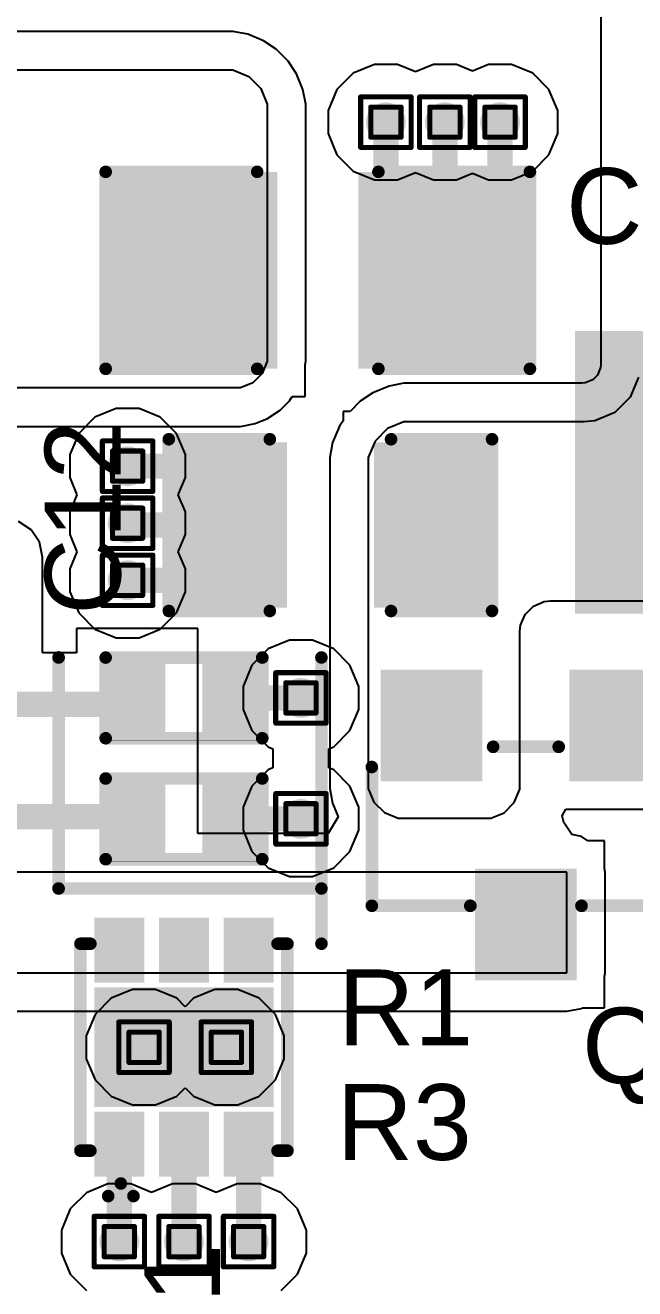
# Model space of a CAD drawing. Header units: inches. Extents: x -12 to 5357, y -8 to 5291.
# Drawn here: x 2.59 to 8.72, y 20.3 to 33.01 of the extents above; entities that cross this region are included whole.
import ezdxf

# ---------------------------------------------------------------- set-up
doc = ezdxf.new("R2010")
doc.units = ezdxf.units.IN
for name, color, linetype in [('Bottom Layer', 5, 'Continuous'), ('Drill Drawing', 1, 'Continuous'), ('Ground', 16, 'Continuous'), ('Power', 76, 'Continuous'), ('Top Layer', 1, 'Continuous'), ('Top Overlay', 2, 'Continuous'), ('Top Paste', 8, 'Continuous'), ('Top Solder', 216, 'Continuous'), ('Via Holes', 16, 'Continuous')]:
    doc.layers.add(name, color=color, linetype=linetype)
doc.styles.add('Arial', font='', dxfattribs={"height": 0.2})
doc.styles.get('Arial').set_extended_font_data('Arial')

# ---------------------------------------------------------------- blocks, each defined once
blk = doc.blocks.new('WSON_6_2_2__11')
at = {"layer": 'Top Layer'}
for points in [[(-1.2, 0.8), (-0.75, 0.8), (-0.75, 0.5), (-1.2, 0.5)], [(-0.5, 0.8), (0.5, 0.8), (0.5, -0.8), (-0.5, -0.8)], [(0.75, 0.8), (1.2, 0.8), (1.2, 0.5), (0.75, 0.5)], [(-1.2, 0.15), (-0.75, 0.15), (-0.75, -0.15), (-1.2, -0.15)], [(0.75, 0.15), (1.2, 0.15), (1.2, -0.15), (0.75, -0.15)], [(-1.2, -0.5), (-0.75, -0.5), (-0.75, -0.8), (-1.2, -0.8)], [(0.75, -0.5), (1.2, -0.5), (1.2, -0.8), (0.75, -0.8)]]:
    blk.add_hatch(color=1, dxfattribs=at).paths.add_polyline_path(points)
at = {"layer": 'Top Paste'}
for points in [[(-1.2, 0.8), (-0.75, 0.8), (-0.75, 0.5), (-1.2, 0.5)], [(-0.5, 0.8), (0.5, 0.8), (0.5, -0.8), (-0.5, -0.8)], [(0.75, 0.8), (1.2, 0.8), (1.2, 0.5), (0.75, 0.5)], [(-1.2, 0.15), (-0.75, 0.15), (-0.75, -0.15), (-1.2, -0.15)], [(0.75, 0.15), (1.2, 0.15), (1.2, -0.15), (0.75, -0.15)], [(-1.2, -0.5), (-0.75, -0.5), (-0.75, -0.8), (-1.2, -0.8)], [(0.75, -0.5), (1.2, -0.5), (1.2, -0.8), (0.75, -0.8)]]:
    blk.add_hatch(color=8, dxfattribs=at).paths.add_polyline_path(points)
at = {"layer": 'Top Solder'}
for points in [[(-1.302, 0.902), (-0.648, 0.902), (-0.648, 0.398), (-1.302, 0.398)], [(-0.602, 0.902), (0.602, 0.902), (0.602, -0.902), (-0.602, -0.902)], [(0.648, 0.902), (1.302, 0.902), (1.302, 0.398), (0.648, 0.398)], [(-1.302, 0.252), (-0.648, 0.252), (-0.648, -0.252), (-1.302, -0.252)], [(0.648, 0.252), (1.302, 0.252), (1.302, -0.252), (0.648, -0.252)], [(-1.302, -0.398), (-0.648, -0.398), (-0.648, -0.902), (-1.302, -0.902)], [(0.648, -0.398), (1.302, -0.398), (1.302, -0.902), (0.648, -0.902)]]:
    blk.add_hatch(color=216, dxfattribs=at).paths.add_polyline_path(points)
at = {"layer": 'Top Overlay', "const_width": 0.127}
for points in [[(-1.041, 1.041), (1.041, 1.041)], [(-1.041, 1.041), (-1.041, 0.941)], [(1.041, 1.041), (1.041, 0.941)], [(-1.499, 0.762), (-1.499, 0.508)], [(-1.499, 0.762), (-1.372, 0.635)], [(-1.372, 0.635), (-1.499, 0.508)], [(-1.041, -0.941), (-1.041, -1.041)], [(1.041, -0.941), (1.041, -1.041)], [(-1.041, -1.041), (1.041, -1.041)]]:
    blk.add_lwpolyline(points, dxfattribs=at)
at = {"layer": 'Top Overlay', "const_width": 0.0635}
for points in [[(-1.073, 1.041, 1), (-1.01, 1.041, 1)], [(-1.073, 1.041, 1), (-1.01, 1.041, 1)], [(1.01, 1.041, 1), (1.073, 1.041, 1)], [(1.01, 1.041, 1), (1.073, 1.041, 1)], [(-1.073, 0.941, 1), (-1.01, 0.941, 1)], [(1.01, 0.941, 1), (1.073, 0.941, 1)], [(-1.53, 0.762, 1), (-1.467, 0.762, 1)], [(-1.53, 0.762, 1), (-1.467, 0.762, 1)], [(-1.403, 0.635, 1), (-1.34, 0.635, 1)], [(-1.403, 0.635, 1), (-1.34, 0.635, 1)], [(-1.53, 0.508, 1), (-1.467, 0.508, 1)], [(-1.53, 0.508, 1), (-1.467, 0.508, 1)], [(-1.073, -0.941, 1), (-1.01, -0.941, 1)], [(1.01, -0.941, 1), (1.073, -0.941, 1)], [(-1.073, -1.041, 1), (-1.01, -1.041, 1)], [(-1.073, -1.041, 1), (-1.01, -1.041, 1)], [(1.01, -1.041, 1), (1.073, -1.041, 1)], [(1.01, -1.041, 1), (1.073, -1.041, 1)]]:
    blk.add_lwpolyline(points, format="xyb", close=True, dxfattribs=at)
blk = doc.blocks.new('R___0402_57')
at = {"layer": 'Top Layer'}
for points in [[(-0.699, -0.318), (-0.699, 0.318), (-0.241, 0.318), (-0.241, -0.318)], [(0.241, -0.318), (0.241, 0.318), (0.699, 0.318), (0.699, -0.318)]]:
    blk.add_hatch(color=1, dxfattribs=at).paths.add_polyline_path(points)
at = {"layer": 'Top Paste'}
for points in [[(-0.699, -0.318), (-0.699, 0.318), (-0.241, 0.318), (-0.241, -0.318)], [(0.241, -0.318), (0.241, 0.318), (0.699, 0.318), (0.699, -0.318)]]:
    blk.add_hatch(color=8, dxfattribs=at).paths.add_polyline_path(points)
at = {"layer": 'Top Solder'}
for points in [[(-0.754, -0.373), (-0.754, 0.373), (-0.186, 0.373), (-0.186, -0.373)], [(0.186, -0.373), (0.186, 0.373), (0.754, 0.373), (0.754, -0.373)]]:
    blk.add_hatch(color=216, dxfattribs=at).paths.add_polyline_path(points)
at = {"layer": 'Top Overlay'}
for points, const_width in [([(-0.787, 0.406), (0.787, 0.406)], 0.127), ([(-0.787, 0.406), (-0.787, -0.406)], 0.127), ([(0.787, -0.406), (0.787, 0.406)], 0.127), ([(-0.787, -0.406), (0.787, -0.406)], 0.127), ([(-0.813, -0.432), (0.813, -0.432)], 0.00323)]:
    blk.add_lwpolyline(points, dxfattribs=dict(at, const_width=const_width))
for points, const_width in [([(-0.819, 0.406, 1), (-0.756, 0.406, 1)], 0.0635), ([(-0.819, 0.406, 1), (-0.756, 0.406, 1)], 0.0635), ([(0.756, 0.406, 1), (0.819, 0.406, 1)], 0.0635), ([(0.756, 0.406, 1), (0.819, 0.406, 1)], 0.0635), ([(-0.819, -0.406, 1), (-0.756, -0.406, 1)], 0.0635), ([(-0.819, -0.406, 1), (-0.756, -0.406, 1)], 0.0635), ([(0.756, -0.406, 1), (0.819, -0.406, 1)], 0.0635), ([(0.756, -0.406, 1), (0.819, -0.406, 1)], 0.0635), ([(-0.814, -0.432, 1), (-0.812, -0.432, 1)], 0.00161), ([(0.812, -0.432, 1), (0.814, -0.432, 1)], 0.00161)]:
    blk.add_lwpolyline(points, format="xyb", close=True, dxfattribs=dict(at, const_width=const_width))
blk = doc.blocks.new('R___0402_58')
at = {"layer": 'Top Layer'}
for points in [[(-0.699, -0.318), (-0.699, 0.318), (-0.241, 0.318), (-0.241, -0.318)], [(0.241, -0.318), (0.241, 0.318), (0.699, 0.318), (0.699, -0.318)]]:
    blk.add_hatch(color=1, dxfattribs=at).paths.add_polyline_path(points)
at = {"layer": 'Top Paste'}
for points in [[(-0.699, -0.318), (-0.699, 0.318), (-0.241, 0.318), (-0.241, -0.318)], [(0.241, -0.318), (0.241, 0.318), (0.699, 0.318), (0.699, -0.318)]]:
    blk.add_hatch(color=8, dxfattribs=at).paths.add_polyline_path(points)
at = {"layer": 'Top Solder'}
for points in [[(-0.754, -0.373), (-0.754, 0.373), (-0.186, 0.373), (-0.186, -0.373)], [(0.186, -0.373), (0.186, 0.373), (0.754, 0.373), (0.754, -0.373)]]:
    blk.add_hatch(color=216, dxfattribs=at).paths.add_polyline_path(points)
at = {"layer": 'Top Overlay'}
for points, const_width in [([(-0.787, 0.406), (0.787, 0.406)], 0.127), ([(-0.787, -0.406), (-0.787, 0.406)], 0.127), ([(0.787, -0.406), (0.787, 0.406)], 0.127), ([(-0.787, -0.406), (0.787, -0.406)], 0.127), ([(-0.813, -0.432), (0.813, -0.432)], 0.00323)]:
    blk.add_lwpolyline(points, dxfattribs=dict(at, const_width=const_width))
for points, const_width in [([(-0.819, 0.406, 1), (-0.756, 0.406, 1)], 0.0635), ([(-0.819, 0.406, 1), (-0.756, 0.406, 1)], 0.0635), ([(0.756, 0.406, 1), (0.819, 0.406, 1)], 0.0635), ([(0.756, 0.406, 1), (0.819, 0.406, 1)], 0.0635), ([(-0.819, -0.406, 1), (-0.756, -0.406, 1)], 0.0635), ([(-0.819, -0.406, 1), (-0.756, -0.406, 1)], 0.0635), ([(0.756, -0.406, 1), (0.819, -0.406, 1)], 0.0635), ([(0.756, -0.406, 1), (0.819, -0.406, 1)], 0.0635), ([(-0.814, -0.432, 1), (-0.812, -0.432, 1)], 0.00161), ([(0.812, -0.432, 1), (0.814, -0.432, 1)], 0.00161)]:
    blk.add_lwpolyline(points, format="xyb", close=True, dxfattribs=dict(at, const_width=const_width))
blk = doc.blocks.new('SOT_23_60')
at = {"layer": 'Top Layer'}
for points in [[(-0.41, 1.46), (0.41, 1.46), (0.41, 0.54), (-0.41, 0.54)], [(-1.36, -0.54), (-0.54, -0.54), (-0.54, -1.46), (-1.36, -1.46)], [(0.54, -0.54), (1.36, -0.54), (1.36, -1.46), (0.54, -1.46)]]:
    blk.add_hatch(color=1, dxfattribs=at).paths.add_polyline_path(points)
at = {"layer": 'Top Paste'}
for points in [[(-0.41, 1.46), (0.41, 1.46), (0.41, 0.54), (-0.41, 0.54)], [(-1.36, -0.54), (-0.54, -0.54), (-0.54, -1.46), (-1.36, -1.46)], [(0.54, -0.54), (1.36, -0.54), (1.36, -1.46), (0.54, -1.46)]]:
    blk.add_hatch(color=8, dxfattribs=at).paths.add_polyline_path(points)
at = {"layer": 'Top Solder'}
for points in [[(-0.512, 1.562), (0.512, 1.562), (0.512, 0.438), (-0.512, 0.438)], [(-1.462, -0.438), (-0.438, -0.438), (-0.438, -1.562), (-1.462, -1.562)], [(0.438, -0.438), (1.462, -0.438), (1.462, -1.562), (0.438, -1.562)]]:
    blk.add_hatch(color=216, dxfattribs=at).paths.add_polyline_path(points)
at = {"layer": 'Top Overlay', "const_width": 0.127}
for points in [[(-1.549, -0.584), (-1.549, 0.813)], [(-0.559, 0.813), (-1.549, 0.813)], [(1.549, 0.813), (0.559, 0.813)], [(1.549, 0.813), (1.549, -0.584)], [(0.33, -0.787), (-0.33, -0.787)], [(-1.549, -1.168), (-1.676, -1.041)], [(-1.676, -1.041), (-1.676, -1.295)], [(-1.549, -1.168), (-1.676, -1.295)]]:
    blk.add_lwpolyline(points, dxfattribs=at)
at = {"layer": 'Top Overlay', "const_width": 0.0635}
for points in [[(-1.581, 0.813, 1), (-1.518, 0.813, 1)], [(-1.581, 0.813, 1), (-1.518, 0.813, 1)], [(-0.591, 0.813, 1), (-0.527, 0.813, 1)], [(0.527, 0.813, 1), (0.591, 0.813, 1)], [(1.518, 0.813, 1), (1.581, 0.813, 1)], [(1.518, 0.813, 1), (1.581, 0.813, 1)], [(-1.581, -0.584, 1), (-1.518, -0.584, 1)], [(1.518, -0.584, 1), (1.581, -0.584, 1)], [(-0.362, -0.787, 1), (-0.298, -0.787, 1)], [(0.298, -0.787, 1), (0.362, -0.787, 1)], [(-1.708, -1.041, 1), (-1.645, -1.041, 1)], [(-1.708, -1.041, 1), (-1.645, -1.041, 1)], [(-1.581, -1.168, 1), (-1.518, -1.168, 1)], [(-1.581, -1.168, 1), (-1.518, -1.168, 1)], [(-1.708, -1.295, 1), (-1.645, -1.295, 1)], [(-1.708, -1.295, 1), (-1.645, -1.295, 1)]]:
    blk.add_lwpolyline(points, format="xyb", close=True, dxfattribs=at)
blk = doc.blocks.new('SMA_78')
at = {"layer": 'Top Overlay'}
blk.add_hatch(color=2, dxfattribs=at).paths.add_polyline_path([(-4.445, -1.422), (-3.278, -1.422), (-3.278, 1.422), (-4.445, 1.422)])
blk = doc.blocks.new('C___0805_113')
at = {"layer": 'Top Layer'}
for points in [[(-1.524, 0.762), (-0.508, 0.762), (-0.508, -0.762), (-1.524, -0.762)], [(0.508, 0.762), (1.524, 0.762), (1.524, -0.762), (0.508, -0.762)]]:
    blk.add_hatch(color=1, dxfattribs=at).paths.add_polyline_path(points)
at = {"layer": 'Top Paste'}
for points in [[(-1.524, 0.762), (-0.508, 0.762), (-0.508, -0.762), (-1.524, -0.762)], [(0.508, 0.762), (1.524, 0.762), (1.524, -0.762), (0.508, -0.762)]]:
    blk.add_hatch(color=8, dxfattribs=at).paths.add_polyline_path(points)
at = {"layer": 'Top Solder'}
for points in [[(-1.594, 0.832), (-0.438, 0.832), (-0.438, -0.832), (-1.594, -0.832)], [(0.438, 0.832), (1.594, 0.832), (1.594, -0.832), (0.438, -0.832)]]:
    blk.add_hatch(color=216, dxfattribs=at).paths.add_polyline_path(points)
at = {"layer": 'Top Overlay', "const_width": 0.127}
for points in [[(-1.626, -0.864), (-1.626, 0.864)], [(-1.626, 0.864), (-0.61, 0.864)], [(0.61, 0.864), (1.626, 0.864)], [(1.626, -0.864), (1.626, 0.864)], [(-1.626, -0.864), (-0.61, -0.864)], [(0.61, -0.864), (1.626, -0.864)]]:
    blk.add_lwpolyline(points, dxfattribs=at)
at = {"layer": 'Top Overlay', "const_width": 0.0635}
for points in [[(-1.657, 0.864, 1), (-1.594, 0.864, 1)], [(-1.657, 0.864, 1), (-1.594, 0.864, 1)], [(-0.641, 0.864, 1), (-0.578, 0.864, 1)], [(0.578, 0.864, 1), (0.641, 0.864, 1)], [(1.594, 0.864, 1), (1.657, 0.864, 1)], [(1.594, 0.864, 1), (1.657, 0.864, 1)], [(-1.657, -0.864, 1), (-1.594, -0.864, 1)], [(-1.657, -0.864, 1), (-1.594, -0.864, 1)], [(-0.641, -0.864, 1), (-0.578, -0.864, 1)], [(0.578, -0.864, 1), (0.641, -0.864, 1)], [(1.594, -0.864, 1), (1.657, -0.864, 1)], [(1.594, -0.864, 1), (1.657, -0.864, 1)]]:
    blk.add_lwpolyline(points, format="xyb", close=True, dxfattribs=at)
blk = doc.blocks.new('C___1206_120')
at = {"layer": 'Top Layer'}
for points in [[(-2.032, 0.889), (-0.508, 0.889), (-0.508, -0.889), (-2.032, -0.889)], [(0.508, 0.889), (2.032, 0.889), (2.032, -0.889), (0.508, -0.889)]]:
    blk.add_hatch(color=1, dxfattribs=at).paths.add_polyline_path(points)
at = {"layer": 'Top Paste'}
for points in [[(-2.032, 0.889), (-0.508, 0.889), (-0.508, -0.889), (-2.032, -0.889)], [(0.508, 0.889), (2.032, 0.889), (2.032, -0.889), (0.508, -0.889)]]:
    blk.add_hatch(color=8, dxfattribs=at).paths.add_polyline_path(points)
at = {"layer": 'Top Solder'}
for points in [[(-2.134, 0.991), (-0.406, 0.991), (-0.406, -0.991), (-2.134, -0.991)], [(0.406, 0.991), (2.134, 0.991), (2.134, -0.991), (0.406, -0.991)]]:
    blk.add_hatch(color=216, dxfattribs=at).paths.add_polyline_path(points)
at = {"layer": 'Top Overlay', "const_width": 0.127}
for points in [[(-0.61, 0.991), (-2.134, 0.991)], [(-2.134, 0.991), (-2.134, -0.991)], [(2.134, 0.991), (0.61, 0.991)], [(2.134, 0.991), (2.134, -0.991)], [(-0.61, -0.991), (-2.134, -0.991)], [(2.134, -0.991), (0.61, -0.991)]]:
    blk.add_lwpolyline(points, dxfattribs=at)
at = {"layer": 'Top Overlay', "const_width": 0.0635}
for points in [[(-2.165, 0.991, 1), (-2.102, 0.991, 1)], [(-2.165, 0.991, 1), (-2.102, 0.991, 1)], [(-0.641, 0.991, 1), (-0.578, 0.991, 1)], [(0.578, 0.991, 1), (0.641, 0.991, 1)], [(2.102, 0.991, 1), (2.165, 0.991, 1)], [(2.102, 0.991, 1), (2.165, 0.991, 1)], [(-2.165, -0.991, 1), (-2.102, -0.991, 1)], [(-2.165, -0.991, 1), (-2.102, -0.991, 1)], [(-0.641, -0.991, 1), (-0.578, -0.991, 1)], [(0.578, -0.991, 1), (0.641, -0.991, 1)], [(2.102, -0.991, 1), (2.165, -0.991, 1)], [(2.102, -0.991, 1), (2.165, -0.991, 1)]]:
    blk.add_lwpolyline(points, format="xyb", close=True, dxfattribs=at)

msp = doc.modelspace()

# ---------------------------------------------------------------- hatches: boundary and pattern name
at = {"layer": 'Bottom Layer'}
h = msp.add_hatch(color=5, dxfattribs=at)
edge = h.paths.add_edge_path()
edge.add_arc((6.214, 32.037), 0.2, 0, 360)
h = msp.add_hatch(color=5, dxfattribs=at)
edge = h.paths.add_edge_path()
edge.add_arc((6.807, 32.037), 0.2, 0, 360)
h = msp.add_hatch(color=5, dxfattribs=at)
edge = h.paths.add_edge_path()
edge.add_arc((7.362, 32.037), 0.2, 0, 360)
h = msp.add_hatch(color=5, dxfattribs=at)
edge = h.paths.add_edge_path()
edge.add_arc((3.616, 28.575), 0.2, 0, 360)
h = msp.add_hatch(color=5, dxfattribs=at)
edge = h.paths.add_edge_path()
edge.add_arc((3.616, 28.001), 0.2, 0, 360)
h = msp.add_hatch(color=5, dxfattribs=at)
edge = h.paths.add_edge_path()
edge.add_arc((3.616, 27.427), 0.2, 0, 360)
h = msp.add_hatch(color=5, dxfattribs=at)
edge = h.paths.add_edge_path()
edge.add_arc((5.359, 26.243), 0.2, 0, 360)
h = msp.add_hatch(color=5, dxfattribs=at)
edge = h.paths.add_edge_path()
edge.add_arc((5.359, 25.026), 0.2, 0, 360)
h = msp.add_hatch(color=5, dxfattribs=at)
edge = h.paths.add_edge_path()
edge.add_arc((3.782, 22.728), 0.2, 0, 360)
h = msp.add_hatch(color=5, dxfattribs=at)
edge = h.paths.add_edge_path()
edge.add_arc((4.609, 22.728), 0.2, 0, 360)
h = msp.add_hatch(color=5, dxfattribs=at)
edge = h.paths.add_edge_path()
edge.add_arc((3.533, 20.772), 0.2, 0, 360)
h = msp.add_hatch(color=5, dxfattribs=at)
edge = h.paths.add_edge_path()
edge.add_arc((4.183, 20.772), 0.2, 0, 360)
h = msp.add_hatch(color=5, dxfattribs=at)
edge = h.paths.add_edge_path()
edge.add_arc((4.833, 20.772), 0.2, 0, 360)
at = {"layer": 'Ground'}
h = msp.add_hatch(color=16, dxfattribs=at)
edge = h.paths.add_edge_path()
edge.add_arc((6.214, 32.037), 0.2, 0, 360)
h = msp.add_hatch(color=16, dxfattribs=at)
edge = h.paths.add_edge_path()
edge.add_arc((6.807, 32.037), 0.2, 0, 360)
h = msp.add_hatch(color=16, dxfattribs=at)
edge = h.paths.add_edge_path()
edge.add_arc((7.362, 32.037), 0.2, 0, 360)
h = msp.add_hatch(color=16, dxfattribs=at)
edge = h.paths.add_edge_path()
edge.add_arc((3.616, 28.575), 0.2, 0, 360)
h = msp.add_hatch(color=16, dxfattribs=at)
edge = h.paths.add_edge_path()
edge.add_arc((3.616, 28.001), 0.2, 0, 360)
h = msp.add_hatch(color=16, dxfattribs=at)
edge = h.paths.add_edge_path()
edge.add_arc((3.616, 27.427), 0.2, 0, 360)
h = msp.add_hatch(color=16, dxfattribs=at)
edge = h.paths.add_edge_path()
edge.add_arc((5.359, 26.243), 0.2, 0, 360)
h = msp.add_hatch(color=16, dxfattribs=at)
edge = h.paths.add_edge_path()
edge.add_arc((5.359, 25.026), 0.2, 0, 360)
h = msp.add_hatch(color=16, dxfattribs=at)
edge = h.paths.add_edge_path()
edge.add_arc((3.782, 22.728), 0.2, 0, 360)
h = msp.add_hatch(color=16, dxfattribs=at)
edge = h.paths.add_edge_path()
edge.add_arc((4.609, 22.728), 0.2, 0, 360)
h = msp.add_hatch(color=16, dxfattribs=at)
edge = h.paths.add_edge_path()
edge.add_arc((3.533, 20.772), 0.2, 0, 360)
h = msp.add_hatch(color=16, dxfattribs=at)
edge = h.paths.add_edge_path()
edge.add_arc((4.183, 20.772), 0.2, 0, 360)
h = msp.add_hatch(color=16, dxfattribs=at)
edge = h.paths.add_edge_path()
edge.add_arc((4.833, 20.772), 0.2, 0, 360)
at = {"layer": 'Power'}
h = msp.add_hatch(color=76, dxfattribs=at)
edge = h.paths.add_edge_path()
edge.add_arc((6.214, 32.037), 0.2, 0, 360)
h = msp.add_hatch(color=76, dxfattribs=at)
edge = h.paths.add_edge_path()
edge.add_arc((6.807, 32.037), 0.2, 0, 360)
h = msp.add_hatch(color=76, dxfattribs=at)
edge = h.paths.add_edge_path()
edge.add_arc((7.362, 32.037), 0.2, 0, 360)
h = msp.add_hatch(color=76, dxfattribs=at)
edge = h.paths.add_edge_path()
edge.add_arc((3.616, 28.575), 0.2, 0, 360)
h = msp.add_hatch(color=76, dxfattribs=at)
edge = h.paths.add_edge_path()
edge.add_arc((3.616, 28.001), 0.2, 0, 360)
h = msp.add_hatch(color=76, dxfattribs=at)
edge = h.paths.add_edge_path()
edge.add_arc((3.616, 27.427), 0.2, 0, 360)
h = msp.add_hatch(color=76, dxfattribs=at)
edge = h.paths.add_edge_path()
edge.add_arc((5.359, 26.243), 0.2, 0, 360)
h = msp.add_hatch(color=76, dxfattribs=at)
edge = h.paths.add_edge_path()
edge.add_arc((5.359, 25.026), 0.2, 0, 360)
h = msp.add_hatch(color=76, dxfattribs=at)
edge = h.paths.add_edge_path()
edge.add_arc((3.782, 22.728), 0.2, 0, 360)
h = msp.add_hatch(color=76, dxfattribs=at)
edge = h.paths.add_edge_path()
edge.add_arc((4.609, 22.728), 0.2, 0, 360)
h = msp.add_hatch(color=76, dxfattribs=at)
edge = h.paths.add_edge_path()
edge.add_arc((3.533, 20.772), 0.2, 0, 360)
h = msp.add_hatch(color=76, dxfattribs=at)
edge = h.paths.add_edge_path()
edge.add_arc((4.183, 20.772), 0.2, 0, 360)
h = msp.add_hatch(color=76, dxfattribs=at)
edge = h.paths.add_edge_path()
edge.add_arc((4.833, 20.772), 0.2, 0, 360)
at = {"layer": 'Top Layer'}
h = msp.add_hatch(color=1, dxfattribs=at)
edge = h.paths.add_edge_path()
edge.add_arc((6.214, 32.037), 0.2, 0, 360)
h = msp.add_hatch(color=1, dxfattribs=at)
edge = h.paths.add_edge_path()
edge.add_arc((6.807, 32.037), 0.2, 0, 360)
h = msp.add_hatch(color=1, dxfattribs=at)
edge = h.paths.add_edge_path()
edge.add_arc((7.362, 32.037), 0.2, 0, 360)
h = msp.add_hatch(color=1, dxfattribs=at)
edge = h.paths.add_edge_path()
edge.add_arc((3.616, 28.575), 0.2, 0, 360)
h = msp.add_hatch(color=1, dxfattribs=at)
edge = h.paths.add_edge_path()
edge.add_arc((3.616, 28.001), 0.2, 0, 360)
h = msp.add_hatch(color=1, dxfattribs=at)
edge = h.paths.add_edge_path()
edge.add_arc((3.616, 27.427), 0.2, 0, 360)
h = msp.add_hatch(color=1, dxfattribs=at)
edge = h.paths.add_edge_path()
edge.add_arc((5.359, 26.243), 0.2, 0, 360)
h = msp.add_hatch(color=1, dxfattribs=at)
edge = h.paths.add_edge_path()
edge.add_arc((5.359, 25.026), 0.2, 0, 360)
h = msp.add_hatch(color=1, dxfattribs=at)
edge = h.paths.add_edge_path()
edge.add_arc((3.782, 22.728), 0.2, 0, 360)
h = msp.add_hatch(color=1, dxfattribs=at)
edge = h.paths.add_edge_path()
edge.add_arc((4.609, 22.728), 0.2, 0, 360)
h = msp.add_hatch(color=1, dxfattribs=at)
edge = h.paths.add_edge_path()
edge.add_arc((3.533, 20.772), 0.2, 0, 360)
h = msp.add_hatch(color=1, dxfattribs=at)
edge = h.paths.add_edge_path()
edge.add_arc((4.183, 20.772), 0.2, 0, 360)
h = msp.add_hatch(color=1, dxfattribs=at)
edge = h.paths.add_edge_path()
edge.add_arc((4.833, 20.772), 0.2, 0, 360)
at = {"layer": 'Via Holes'}
h = msp.add_hatch(color=7, dxfattribs=at)
edge = h.paths.add_edge_path()
edge.add_arc((6.214, 32.037), 0.1, 0, 360)
h = msp.add_hatch(color=7, dxfattribs=at)
edge = h.paths.add_edge_path()
edge.add_arc((6.807, 32.037), 0.1, 0, 360)
h = msp.add_hatch(color=7, dxfattribs=at)
edge = h.paths.add_edge_path()
edge.add_arc((7.362, 32.037), 0.1, 0, 360)
h = msp.add_hatch(color=7, dxfattribs=at)
edge = h.paths.add_edge_path()
edge.add_arc((3.616, 28.575), 0.1, 0, 360)
h = msp.add_hatch(color=7, dxfattribs=at)
edge = h.paths.add_edge_path()
edge.add_arc((3.616, 28.001), 0.1, 0, 360)
h = msp.add_hatch(color=7, dxfattribs=at)
edge = h.paths.add_edge_path()
edge.add_arc((3.616, 27.427), 0.1, 0, 360)
h = msp.add_hatch(color=7, dxfattribs=at)
edge = h.paths.add_edge_path()
edge.add_arc((5.359, 26.243), 0.1, 0, 360)
h = msp.add_hatch(color=7, dxfattribs=at)
edge = h.paths.add_edge_path()
edge.add_arc((5.359, 25.026), 0.1, 0, 360)
h = msp.add_hatch(color=7, dxfattribs=at)
edge = h.paths.add_edge_path()
edge.add_arc((3.782, 22.728), 0.1, 0, 360)
h = msp.add_hatch(color=7, dxfattribs=at)
edge = h.paths.add_edge_path()
edge.add_arc((4.609, 22.728), 0.1, 0, 360)
h = msp.add_hatch(color=7, dxfattribs=at)
edge = h.paths.add_edge_path()
edge.add_arc((3.533, 20.772), 0.1, 0, 360)
h = msp.add_hatch(color=7, dxfattribs=at)
edge = h.paths.add_edge_path()
edge.add_arc((4.183, 20.772), 0.1, 0, 360)
h = msp.add_hatch(color=7, dxfattribs=at)
edge = h.paths.add_edge_path()
edge.add_arc((4.833, 20.772), 0.1, 0, 360)

# ---------------------------------------------------------------- linework, layer by layer
at = {"layer": 'Drill Drawing', "const_width": 0.0508}
for points in [[(5.96, 32.291), (6.468, 32.291)], [(5.96, 31.783), (5.96, 32.291)], [(6.468, 31.783), (6.468, 32.291)], [(6.553, 32.291), (7.061, 32.291)], [(6.553, 31.783), (6.553, 32.291)], [(7.061, 31.783), (7.061, 32.291)], [(7.108, 32.291), (7.616, 32.291)], [(7.108, 31.783), (7.108, 32.291)], [(7.616, 31.783), (7.616, 32.291)], [(6.062, 32.189), (6.366, 32.189)], [(6.062, 31.885), (6.062, 32.189)], [(6.366, 31.885), (6.366, 32.189)], [(6.655, 32.189), (6.96, 32.189)], [(6.655, 31.885), (6.655, 32.189)], [(6.96, 31.885), (6.96, 32.189)], [(7.209, 32.189), (7.514, 32.189)], [(7.209, 31.885), (7.209, 32.189)], [(7.514, 31.885), (7.514, 32.189)], [(5.96, 31.783), (6.468, 31.783)], [(6.062, 31.885), (6.366, 31.885)], [(6.553, 31.783), (7.061, 31.783)], [(6.655, 31.885), (6.96, 31.885)], [(7.108, 31.783), (7.616, 31.783)], [(7.209, 31.885), (7.514, 31.885)], [(3.362, 28.829), (3.87, 28.829)], [(3.362, 28.321), (3.362, 28.829)], [(3.464, 28.728), (3.769, 28.728)], [(3.464, 28.423), (3.464, 28.728)], [(3.769, 28.423), (3.769, 28.728)], [(3.87, 28.321), (3.87, 28.829)], [(3.464, 28.423), (3.769, 28.423)], [(3.362, 28.321), (3.87, 28.321)], [(3.362, 28.255), (3.87, 28.255)], [(3.362, 27.747), (3.362, 28.255)], [(3.87, 27.747), (3.87, 28.255)], [(3.464, 28.154), (3.769, 28.154)], [(3.464, 27.849), (3.464, 28.154)], [(3.769, 27.849), (3.769, 28.154)], [(3.464, 27.849), (3.769, 27.849)], [(3.362, 27.747), (3.87, 27.747)], [(3.362, 27.681), (3.87, 27.681)], [(3.362, 27.173), (3.362, 27.681)], [(3.464, 27.58), (3.769, 27.58)], [(3.464, 27.275), (3.464, 27.58)], [(3.769, 27.275), (3.769, 27.58)], [(3.87, 27.173), (3.87, 27.681)], [(3.464, 27.275), (3.769, 27.275)], [(3.362, 27.173), (3.87, 27.173)], [(5.105, 26.497), (5.613, 26.497)], [(5.105, 25.989), (5.105, 26.497)], [(5.613, 25.989), (5.613, 26.497)], [(5.207, 26.396), (5.512, 26.396)], [(5.207, 26.091), (5.207, 26.396)], [(5.512, 26.091), (5.512, 26.396)], [(5.207, 26.091), (5.512, 26.091)], [(5.105, 25.989), (5.613, 25.989)], [(5.105, 25.28), (5.613, 25.28)], [(5.105, 24.772), (5.105, 25.28)], [(5.613, 24.772), (5.613, 25.28)], [(5.207, 25.179), (5.512, 25.179)], [(5.207, 24.874), (5.207, 25.179)], [(5.512, 24.874), (5.512, 25.179)], [(5.105, 24.772), (5.613, 24.772)], [(5.207, 24.874), (5.512, 24.874)], [(3.528, 22.982), (4.036, 22.982)], [(3.528, 22.474), (3.528, 22.982)], [(3.629, 22.88), (3.934, 22.88)], [(3.629, 22.575), (3.629, 22.88)], [(3.934, 22.575), (3.934, 22.88)], [(4.036, 22.474), (4.036, 22.982)], [(4.355, 22.982), (4.863, 22.982)], [(4.355, 22.474), (4.355, 22.982)], [(4.457, 22.88), (4.762, 22.88)], [(4.457, 22.575), (4.457, 22.88)], [(4.762, 22.575), (4.762, 22.88)], [(4.863, 22.474), (4.863, 22.982)], [(3.629, 22.575), (3.934, 22.575)], [(4.457, 22.575), (4.762, 22.575)], [(3.528, 22.474), (4.036, 22.474)], [(4.355, 22.474), (4.863, 22.474)], [(3.279, 21.026), (3.787, 21.026)], [(3.279, 20.518), (3.279, 21.026)], [(3.787, 20.518), (3.787, 21.026)], [(3.929, 21.026), (4.437, 21.026)], [(3.929, 20.518), (3.929, 21.026)], [(4.437, 20.518), (4.437, 21.026)], [(4.579, 21.026), (5.087, 21.026)], [(4.579, 20.518), (4.579, 21.026)], [(5.087, 20.518), (5.087, 21.026)], [(3.38, 20.924), (3.685, 20.924)], [(3.38, 20.619), (3.38, 20.924)], [(3.685, 20.619), (3.685, 20.924)], [(4.03, 20.924), (4.335, 20.924)], [(4.03, 20.619), (4.03, 20.924)], [(4.335, 20.619), (4.335, 20.924)], [(4.68, 20.924), (4.985, 20.924)], [(4.68, 20.619), (4.68, 20.924)], [(4.985, 20.619), (4.985, 20.924)], [(3.38, 20.619), (3.685, 20.619)], [(4.03, 20.619), (4.335, 20.619)], [(4.68, 20.619), (4.985, 20.619)], [(3.279, 20.518), (3.787, 20.518)], [(3.929, 20.518), (4.437, 20.518)], [(4.579, 20.518), (5.087, 20.518)]]:
    msp.add_lwpolyline(points, dxfattribs=at)
at = {"layer": 'Drill Drawing', "const_width": 0.0254}
for points in [[(5.947, 32.291, 1), (5.973, 32.291, 1)], [(5.947, 32.291, 1), (5.973, 32.291, 1)], [(6.455, 32.291, 1), (6.481, 32.291, 1)], [(6.455, 32.291, 1), (6.481, 32.291, 1)], [(6.54, 32.291, 1), (6.566, 32.291, 1)], [(6.54, 32.291, 1), (6.566, 32.291, 1)], [(7.049, 32.291, 1), (7.074, 32.291, 1)], [(7.049, 32.291, 1), (7.074, 32.291, 1)], [(7.095, 32.291, 1), (7.121, 32.291, 1)], [(7.095, 32.291, 1), (7.121, 32.291, 1)], [(7.603, 32.291, 1), (7.629, 32.291, 1)], [(7.603, 32.291, 1), (7.629, 32.291, 1)], [(6.049, 32.189, 1), (6.074, 32.189, 1)], [(6.049, 32.189, 1), (6.074, 32.189, 1)], [(6.354, 32.189, 1), (6.379, 32.189, 1)], [(6.354, 32.189, 1), (6.379, 32.189, 1)], [(6.642, 32.189, 1), (6.668, 32.189, 1)], [(6.642, 32.189, 1), (6.668, 32.189, 1)], [(6.947, 32.189, 1), (6.972, 32.189, 1)], [(6.947, 32.189, 1), (6.972, 32.189, 1)], [(7.197, 32.189, 1), (7.222, 32.189, 1)], [(7.197, 32.189, 1), (7.222, 32.189, 1)], [(7.502, 32.189, 1), (7.527, 32.189, 1)], [(7.502, 32.189, 1), (7.527, 32.189, 1)], [(5.947, 31.783, 1), (5.973, 31.783, 1)], [(5.947, 31.783, 1), (5.973, 31.783, 1)], [(6.049, 31.885, 1), (6.074, 31.885, 1)], [(6.049, 31.885, 1), (6.074, 31.885, 1)], [(6.354, 31.885, 1), (6.379, 31.885, 1)], [(6.354, 31.885, 1), (6.379, 31.885, 1)], [(6.455, 31.783, 1), (6.481, 31.783, 1)], [(6.455, 31.783, 1), (6.481, 31.783, 1)], [(6.54, 31.783, 1), (6.566, 31.783, 1)], [(6.54, 31.783, 1), (6.566, 31.783, 1)], [(6.642, 31.885, 1), (6.668, 31.885, 1)], [(6.642, 31.885, 1), (6.668, 31.885, 1)], [(6.947, 31.885, 1), (6.972, 31.885, 1)], [(6.947, 31.885, 1), (6.972, 31.885, 1)], [(7.049, 31.783, 1), (7.074, 31.783, 1)], [(7.049, 31.783, 1), (7.074, 31.783, 1)], [(7.095, 31.783, 1), (7.121, 31.783, 1)], [(7.095, 31.783, 1), (7.121, 31.783, 1)], [(7.197, 31.885, 1), (7.222, 31.885, 1)], [(7.197, 31.885, 1), (7.222, 31.885, 1)], [(7.502, 31.885, 1), (7.527, 31.885, 1)], [(7.502, 31.885, 1), (7.527, 31.885, 1)], [(7.603, 31.783, 1), (7.629, 31.783, 1)], [(7.603, 31.783, 1), (7.629, 31.783, 1)], [(3.35, 28.829, 1), (3.375, 28.829, 1)], [(3.35, 28.829, 1), (3.375, 28.829, 1)], [(3.451, 28.728, 1), (3.477, 28.728, 1)], [(3.451, 28.728, 1), (3.477, 28.728, 1)], [(3.756, 28.728, 1), (3.781, 28.728, 1)], [(3.756, 28.728, 1), (3.781, 28.728, 1)], [(3.858, 28.829, 1), (3.883, 28.829, 1)], [(3.858, 28.829, 1), (3.883, 28.829, 1)], [(3.451, 28.423, 1), (3.477, 28.423, 1)], [(3.451, 28.423, 1), (3.477, 28.423, 1)], [(3.756, 28.423, 1), (3.781, 28.423, 1)], [(3.756, 28.423, 1), (3.781, 28.423, 1)], [(3.35, 28.321, 1), (3.375, 28.321, 1)], [(3.35, 28.321, 1), (3.375, 28.321, 1)], [(3.35, 28.255, 1), (3.375, 28.255, 1)], [(3.35, 28.255, 1), (3.375, 28.255, 1)], [(3.858, 28.321, 1), (3.883, 28.321, 1)], [(3.858, 28.321, 1), (3.883, 28.321, 1)], [(3.858, 28.255, 1), (3.883, 28.255, 1)], [(3.858, 28.255, 1), (3.883, 28.255, 1)], [(3.451, 28.154, 1), (3.477, 28.154, 1)], [(3.451, 28.154, 1), (3.477, 28.154, 1)], [(3.756, 28.154, 1), (3.781, 28.154, 1)], [(3.756, 28.154, 1), (3.781, 28.154, 1)], [(3.451, 27.849, 1), (3.477, 27.849, 1)], [(3.451, 27.849, 1), (3.477, 27.849, 1)], [(3.756, 27.849, 1), (3.781, 27.849, 1)], [(3.756, 27.849, 1), (3.781, 27.849, 1)], [(3.35, 27.747, 1), (3.375, 27.747, 1)], [(3.35, 27.747, 1), (3.375, 27.747, 1)], [(3.858, 27.747, 1), (3.883, 27.747, 1)], [(3.858, 27.747, 1), (3.883, 27.747, 1)], [(3.35, 27.681, 1), (3.375, 27.681, 1)], [(3.35, 27.681, 1), (3.375, 27.681, 1)], [(3.451, 27.58, 1), (3.477, 27.58, 1)], [(3.451, 27.58, 1), (3.477, 27.58, 1)], [(3.756, 27.58, 1), (3.781, 27.58, 1)], [(3.756, 27.58, 1), (3.781, 27.58, 1)], [(3.858, 27.681, 1), (3.883, 27.681, 1)], [(3.858, 27.681, 1), (3.883, 27.681, 1)], [(3.451, 27.275, 1), (3.477, 27.275, 1)], [(3.451, 27.275, 1), (3.477, 27.275, 1)], [(3.756, 27.275, 1), (3.781, 27.275, 1)], [(3.756, 27.275, 1), (3.781, 27.275, 1)], [(3.35, 27.173, 1), (3.375, 27.173, 1)], [(3.35, 27.173, 1), (3.375, 27.173, 1)], [(3.858, 27.173, 1), (3.883, 27.173, 1)], [(3.858, 27.173, 1), (3.883, 27.173, 1)], [(5.093, 26.497, 1), (5.118, 26.497, 1)], [(5.093, 26.497, 1), (5.118, 26.497, 1)], [(5.601, 26.497, 1), (5.626, 26.497, 1)], [(5.601, 26.497, 1), (5.626, 26.497, 1)], [(5.194, 26.396, 1), (5.22, 26.396, 1)], [(5.194, 26.396, 1), (5.22, 26.396, 1)], [(5.499, 26.396, 1), (5.524, 26.396, 1)], [(5.499, 26.396, 1), (5.524, 26.396, 1)], [(5.194, 26.091, 1), (5.22, 26.091, 1)], [(5.194, 26.091, 1), (5.22, 26.091, 1)], [(5.499, 26.091, 1), (5.524, 26.091, 1)], [(5.499, 26.091, 1), (5.524, 26.091, 1)], [(5.093, 25.989, 1), (5.118, 25.989, 1)], [(5.093, 25.989, 1), (5.118, 25.989, 1)], [(5.601, 25.989, 1), (5.626, 25.989, 1)], [(5.601, 25.989, 1), (5.626, 25.989, 1)], [(5.093, 25.28, 1), (5.118, 25.28, 1)], [(5.093, 25.28, 1), (5.118, 25.28, 1)], [(5.601, 25.28, 1), (5.626, 25.28, 1)], [(5.601, 25.28, 1), (5.626, 25.28, 1)], [(5.194, 25.179, 1), (5.22, 25.179, 1)], [(5.194, 25.179, 1), (5.22, 25.179, 1)], [(5.499, 25.179, 1), (5.524, 25.179, 1)], [(5.499, 25.179, 1), (5.524, 25.179, 1)], [(5.093, 24.772, 1), (5.118, 24.772, 1)], [(5.093, 24.772, 1), (5.118, 24.772, 1)], [(5.194, 24.874, 1), (5.22, 24.874, 1)], [(5.194, 24.874, 1), (5.22, 24.874, 1)], [(5.499, 24.874, 1), (5.524, 24.874, 1)], [(5.499, 24.874, 1), (5.524, 24.874, 1)], [(5.601, 24.772, 1), (5.626, 24.772, 1)], [(5.601, 24.772, 1), (5.626, 24.772, 1)], [(3.515, 22.982, 1), (3.54, 22.982, 1)], [(3.515, 22.982, 1), (3.54, 22.982, 1)], [(3.617, 22.88, 1), (3.642, 22.88, 1)], [(3.617, 22.88, 1), (3.642, 22.88, 1)], [(3.921, 22.88, 1), (3.947, 22.88, 1)], [(3.921, 22.88, 1), (3.947, 22.88, 1)], [(4.023, 22.982, 1), (4.048, 22.982, 1)], [(4.023, 22.982, 1), (4.048, 22.982, 1)], [(4.343, 22.982, 1), (4.368, 22.982, 1)], [(4.343, 22.982, 1), (4.368, 22.982, 1)], [(4.444, 22.88, 1), (4.47, 22.88, 1)], [(4.444, 22.88, 1), (4.47, 22.88, 1)], [(4.749, 22.88, 1), (4.775, 22.88, 1)], [(4.749, 22.88, 1), (4.775, 22.88, 1)], [(4.851, 22.982, 1), (4.876, 22.982, 1)], [(4.851, 22.982, 1), (4.876, 22.982, 1)], [(3.617, 22.575, 1), (3.642, 22.575, 1)], [(3.617, 22.575, 1), (3.642, 22.575, 1)], [(3.921, 22.575, 1), (3.947, 22.575, 1)], [(3.921, 22.575, 1), (3.947, 22.575, 1)], [(4.444, 22.575, 1), (4.47, 22.575, 1)], [(4.444, 22.575, 1), (4.47, 22.575, 1)], [(4.749, 22.575, 1), (4.775, 22.575, 1)], [(4.749, 22.575, 1), (4.775, 22.575, 1)], [(3.515, 22.474, 1), (3.54, 22.474, 1)], [(3.515, 22.474, 1), (3.54, 22.474, 1)], [(4.023, 22.474, 1), (4.048, 22.474, 1)], [(4.023, 22.474, 1), (4.048, 22.474, 1)], [(4.343, 22.474, 1), (4.368, 22.474, 1)], [(4.343, 22.474, 1), (4.368, 22.474, 1)], [(4.851, 22.474, 1), (4.876, 22.474, 1)], [(4.851, 22.474, 1), (4.876, 22.474, 1)], [(3.266, 21.026, 1), (3.292, 21.026, 1)], [(3.266, 21.026, 1), (3.292, 21.026, 1)], [(3.774, 21.026, 1), (3.8, 21.026, 1)], [(3.774, 21.026, 1), (3.8, 21.026, 1)], [(3.916, 21.026, 1), (3.942, 21.026, 1)], [(3.916, 21.026, 1), (3.942, 21.026, 1)], [(4.424, 21.026, 1), (4.45, 21.026, 1)], [(4.424, 21.026, 1), (4.45, 21.026, 1)], [(4.566, 21.026, 1), (4.592, 21.026, 1)], [(4.566, 21.026, 1), (4.592, 21.026, 1)], [(5.074, 21.026, 1), (5.1, 21.026, 1)], [(5.074, 21.026, 1), (5.1, 21.026, 1)], [(3.368, 20.924, 1), (3.393, 20.924, 1)], [(3.368, 20.924, 1), (3.393, 20.924, 1)], [(3.673, 20.924, 1), (3.698, 20.924, 1)], [(3.673, 20.924, 1), (3.698, 20.924, 1)], [(4.018, 20.924, 1), (4.043, 20.924, 1)], [(4.018, 20.924, 1), (4.043, 20.924, 1)], [(4.323, 20.924, 1), (4.348, 20.924, 1)], [(4.323, 20.924, 1), (4.348, 20.924, 1)], [(4.668, 20.924, 1), (4.693, 20.924, 1)], [(4.668, 20.924, 1), (4.693, 20.924, 1)], [(4.973, 20.924, 1), (4.998, 20.924, 1)], [(4.973, 20.924, 1), (4.998, 20.924, 1)], [(3.368, 20.619, 1), (3.393, 20.619, 1)], [(3.368, 20.619, 1), (3.393, 20.619, 1)], [(3.673, 20.619, 1), (3.698, 20.619, 1)], [(3.673, 20.619, 1), (3.698, 20.619, 1)], [(4.018, 20.619, 1), (4.043, 20.619, 1)], [(4.018, 20.619, 1), (4.043, 20.619, 1)], [(4.323, 20.619, 1), (4.348, 20.619, 1)], [(4.323, 20.619, 1), (4.348, 20.619, 1)], [(4.668, 20.619, 1), (4.693, 20.619, 1)], [(4.668, 20.619, 1), (4.693, 20.619, 1)], [(4.973, 20.619, 1), (4.998, 20.619, 1)], [(4.973, 20.619, 1), (4.998, 20.619, 1)], [(3.266, 20.518, 1), (3.292, 20.518, 1)], [(3.266, 20.518, 1), (3.292, 20.518, 1)], [(3.774, 20.518, 1), (3.8, 20.518, 1)], [(3.774, 20.518, 1), (3.8, 20.518, 1)], [(3.916, 20.518, 1), (3.942, 20.518, 1)], [(3.916, 20.518, 1), (3.942, 20.518, 1)], [(4.424, 20.518, 1), (4.45, 20.518, 1)], [(4.424, 20.518, 1), (4.45, 20.518, 1)], [(4.566, 20.518, 1), (4.592, 20.518, 1)], [(4.566, 20.518, 1), (4.592, 20.518, 1)], [(5.074, 20.518, 1), (5.1, 20.518, 1)], [(5.074, 20.518, 1), (5.1, 20.518, 1)]]:
    msp.add_lwpolyline(points, format="xyb", close=True, dxfattribs=at)
at = {"layer": 'Power'}
for p, q in [((6.098, 32.618), (5.885, 32.53)), ((6.33, 32.618), (6.098, 32.618)), ((6.511, 32.543), (6.33, 32.618)), ((6.692, 32.618), (6.511, 32.543)), ((6.923, 32.618), (6.692, 32.618)), ((7.085, 32.551), (6.923, 32.618)), ((7.246, 32.618), (7.085, 32.551)), ((7.477, 32.618), (7.246, 32.618)), ((7.691, 32.53), (7.477, 32.618)), ((5.885, 32.53), (5.721, 32.366)), ((7.854, 32.366), (7.691, 32.53)), ((5.721, 32.366), (5.633, 32.153)), ((7.943, 32.153), (7.854, 32.366)), ((5.633, 32.153), (5.633, 31.922)), ((7.943, 31.922), (7.943, 32.153)), ((5.633, 31.922), (5.721, 31.708)), ((7.854, 31.708), (7.943, 31.922)), ((5.721, 31.708), (5.885, 31.545)), ((7.691, 31.545), (7.854, 31.708)), ((5.885, 31.545), (6.098, 31.456)), ((7.477, 31.456), (7.691, 31.545)), ((6.098, 31.456), (6.33, 31.456)), ((6.33, 31.456), (6.511, 31.531)), ((6.511, 31.531), (6.692, 31.456)), ((6.692, 31.456), (6.923, 31.456)), ((6.923, 31.456), (7.085, 31.523)), ((7.085, 31.523), (7.246, 31.456)), ((7.246, 31.456), (7.477, 31.456)), ((3.501, 29.156), (3.287, 29.068)), ((3.732, 29.156), (3.501, 29.156)), ((3.945, 29.068), (3.732, 29.156)), ((3.287, 29.068), (3.124, 28.904)), ((4.109, 28.904), (3.945, 29.068)), ((3.124, 28.904), (3.035, 28.691)), ((4.197, 28.691), (4.109, 28.904)), ((3.035, 28.691), (3.035, 28.46)), ((4.197, 28.46), (4.197, 28.691)), ((3.035, 28.46), (3.106, 28.288)), ((4.126, 28.288), (4.197, 28.46)), ((3.106, 28.288), (3.035, 28.117)), ((4.197, 28.117), (4.126, 28.288)), ((3.035, 28.117), (3.035, 27.886)), ((4.197, 27.886), (4.197, 28.117)), ((3.035, 27.886), (3.106, 27.714)), ((4.126, 27.714), (4.197, 27.886)), ((3.106, 27.714), (3.035, 27.543)), ((4.197, 27.543), (4.126, 27.714)), ((3.035, 27.543), (3.035, 27.312)), ((4.197, 27.312), (4.197, 27.543)), ((3.035, 27.312), (3.124, 27.098)), ((4.109, 27.098), (4.197, 27.312)), ((3.124, 27.098), (3.287, 26.935)), ((3.945, 26.935), (4.109, 27.098)), ((3.287, 26.935), (3.501, 26.846)), ((3.501, 26.846), (3.732, 26.846)), ((3.732, 26.846), (3.945, 26.935)), ((5.03, 26.736), (4.867, 26.573)), ((5.244, 26.824), (5.03, 26.736)), ((5.475, 26.824), (5.244, 26.824)), ((5.689, 26.736), (5.475, 26.824)), ((5.852, 26.573), (5.689, 26.736)), ((4.867, 26.573), (4.778, 26.359)), ((5.94, 26.359), (5.852, 26.573)), ((4.778, 26.359), (4.778, 26.128)), ((5.94, 26.128), (5.94, 26.359)), ((4.778, 26.128), (4.867, 25.914)), ((5.852, 25.914), (5.94, 26.128)), ((4.867, 25.914), (5.03, 25.751)), ((5.689, 25.751), (5.852, 25.914)), ((5.03, 25.751), (5.078, 25.731)), ((5.078, 25.731), (5.078, 25.539)), ((5.641, 25.731), (5.689, 25.751)), ((5.641, 25.539), (5.641, 25.731)), ((5.03, 25.519), (4.867, 25.356)), ((5.078, 25.539), (5.03, 25.519)), ((5.689, 25.519), (5.641, 25.539)), ((5.852, 25.356), (5.689, 25.519)), ((4.867, 25.356), (4.778, 25.142)), ((5.94, 25.142), (5.852, 25.356)), ((4.778, 25.142), (4.778, 24.911)), ((5.94, 24.911), (5.94, 25.142)), ((4.778, 24.911), (4.867, 24.697)), ((5.852, 24.697), (5.94, 24.911)), ((4.867, 24.697), (5.03, 24.534)), ((5.689, 24.534), (5.852, 24.697)), ((5.03, 24.534), (5.244, 24.445)), ((5.244, 24.445), (5.475, 24.445)), ((5.475, 24.445), (5.689, 24.534)), ((3.666, 23.309), (3.452, 23.22)), ((3.897, 23.309), (3.666, 23.309)), ((4.111, 23.22), (3.897, 23.309)), ((4.494, 23.309), (4.28, 23.22)), ((4.725, 23.309), (4.494, 23.309)), ((4.939, 23.22), (4.725, 23.309)), ((3.452, 23.22), (3.289, 23.057)), ((4.196, 23.135), (4.111, 23.22)), ((4.28, 23.22), (4.196, 23.135)), ((5.102, 23.057), (4.939, 23.22)), ((3.289, 23.057), (3.201, 22.843)), ((5.19, 22.843), (5.102, 23.057)), ((3.201, 22.843), (3.201, 22.612)), ((5.19, 22.612), (5.19, 22.843)), ((3.201, 22.612), (3.289, 22.399)), ((5.102, 22.399), (5.19, 22.612)), ((3.289, 22.399), (3.452, 22.235)), ((4.939, 22.235), (5.102, 22.399)), ((4.111, 22.235), (4.196, 22.32)), ((4.196, 22.32), (4.28, 22.235)), ((3.452, 22.235), (3.666, 22.147)), ((3.666, 22.147), (3.897, 22.147)), ((3.897, 22.147), (4.111, 22.235)), ((4.28, 22.235), (4.494, 22.147)), ((4.494, 22.147), (4.725, 22.147)), ((4.725, 22.147), (4.939, 22.235)), ((3.204, 21.264), (3.04, 21.101)), ((3.417, 21.353), (3.204, 21.264)), ((3.648, 21.353), (3.417, 21.353)), ((3.858, 21.266), (3.648, 21.353)), ((4.067, 21.353), (3.858, 21.266)), ((4.298, 21.353), (4.067, 21.353)), ((4.508, 21.266), (4.298, 21.353)), ((4.717, 21.353), (4.508, 21.266)), ((4.948, 21.353), (4.717, 21.353)), ((5.162, 21.264), (4.948, 21.353)), ((5.325, 21.101), (5.162, 21.264)), ((3.04, 21.101), (2.952, 20.887)), ((5.414, 20.887), (5.325, 21.101)), ((2.952, 20.887), (2.952, 20.656)), ((5.414, 20.656), (5.414, 20.887)), ((2.952, 20.656), (3.04, 20.443)), ((5.325, 20.443), (5.414, 20.656)), ((3.04, 20.443), (3.204, 20.279)), ((5.162, 20.279), (5.325, 20.443))]:
    msp.add_line(p, q, dxfattribs=at)
at = {"layer": 'Top Layer'}
for p, q in [((8.376, 33.578), (8.376, 29.6)), ((4.676, 32.951), (0.739, 32.951)), ((4.824, 32.922), (4.676, 32.951)), ((4.983, 32.856), (4.824, 32.922)), ((5.109, 32.772), (4.983, 32.856)), ((5.23, 32.651), (5.109, 32.772)), ((0.813, 32.563), (4.59, 32.563)), ((4.59, 32.563), (4.676, 32.563)), ((4.676, 32.563), (4.834, 32.497)), ((5.314, 32.525), (5.23, 32.651)), ((4.834, 32.497), (4.955, 32.376)), ((5.38, 32.366), (5.314, 32.525)), ((4.955, 32.376), (5.021, 32.217)), ((5.409, 32.217), (5.38, 32.366)), ((5.021, 32.217), (5.021, 32.132)), ((5.409, 29.633), (5.409, 32.217)), ((5.021, 32.132), (5.021, 32.132)), ((5.021, 32.132), (5.021, 29.7)), ((5.021, 29.633), (4.97, 29.509)), ((5.021, 29.7), (5.021, 29.633)), ((5.402, 29.595), (5.409, 29.633)), ((4.97, 29.509), (4.874, 29.414)), ((5.402, 29.276), (5.402, 29.595)), ((8.373, 29.567), (8.341, 29.49)), ((8.376, 29.6), (8.373, 29.567)), ((4.874, 29.414), (4.75, 29.362)), ((6.246, 29.38), (6.082, 29.312)), ((6.394, 29.41), (6.246, 29.38)), ((8.186, 29.41), (6.394, 29.41)), ((8.219, 29.413), (8.186, 29.41)), ((8.296, 29.445), (8.219, 29.413)), ((8.341, 29.49), (8.296, 29.445)), ((8.754, 29.472), (8.671, 29.27)), ((4.683, 29.362), (0.964, 29.362)), ((4.75, 29.362), (4.683, 29.362)), ((4.683, 29.362), (4.683, 29.362)), ((5.244, 29.234), (5.272, 29.276)), ((5.272, 29.276), (5.402, 29.276)), ((6.082, 29.312), (5.956, 29.228)), ((8.671, 29.27), (8.516, 29.116)), ((5.023, 29.055), (5.149, 29.139)), ((5.149, 29.139), (5.244, 29.234)), ((5.853, 29.125), (5.783, 29.125)), ((5.783, 29.125), (5.783, 29.032)), ((5.956, 29.228), (5.853, 29.125)), ((4.75, 28.974), (4.899, 29.003)), ((4.899, 29.003), (5.023, 29.055)), ((5.783, 29.032), (5.746, 28.977)), ((6.394, 29.021), (6.23, 28.953)), ((6.483, 29.021), (6.394, 29.021)), ((8.205, 29.021), (6.483, 29.021)), ((8.314, 29.032), (8.205, 29.021)), ((8.205, 29.021), (8.205, 29.021)), ((8.516, 29.116), (8.314, 29.032)), ((0.959, 28.974), (4.75, 28.974)), ((5.746, 28.977), (5.678, 28.813)), ((6.23, 28.953), (6.105, 28.828)), ((5.678, 28.813), (5.649, 28.664)), ((6.105, 28.828), (6.037, 28.664)), ((5.649, 28.664), (5.649, 25.407)), ((6.037, 28.664), (6.037, 28.575)), ((6.037, 28.575), (6.037, 28.575)), ((6.037, 28.575), (6.037, 25.407)), ((2.646, 27.935), (2.52, 28.019)), ((2.73, 27.809), (2.646, 27.935)), ((2.759, 27.661), (2.73, 27.809)), ((2.759, 26.696), (2.759, 27.661)), ((7.697, 27.168), (7.807, 27.214)), ((7.807, 27.214), (7.867, 27.22)), ((7.867, 27.22), (7.867, 27.22)), ((7.867, 27.22), (11.74, 27.22)), ((7.567, 26.974), (7.613, 27.084)), ((7.613, 27.084), (7.697, 27.168)), ((7.561, 26.914), (7.567, 26.974)), ((4.323, 26.942), (3.103, 26.942)), ((3.103, 26.942), (3.103, 26.696)), ((4.323, 25.725), (4.323, 26.942)), ((7.561, 25.397), (7.561, 26.914)), ((3.103, 26.696), (2.759, 26.696)), ((4.323, 24.877), (4.323, 25.725)), ((4.323, 25.725), (4.323, 25.725)), ((5.649, 25.407), (5.649, 25.333)), ((5.649, 25.333), (5.678, 25.184)), ((6.037, 25.407), (6.037, 25.333)), ((6.037, 25.333), (6.094, 25.195)), ((7.505, 25.191), (7.561, 25.325)), ((7.561, 25.325), (7.561, 25.397)), ((7.561, 25.397), (7.561, 25.397)), ((5.678, 25.184), (5.735, 25.046)), ((6.094, 25.195), (6.199, 25.09)), ((7.403, 25.088), (7.505, 25.191)), ((6.199, 25.09), (6.337, 25.032)), ((7.269, 25.032), (7.403, 25.088)), ((7.986, 25.055), (8.024, 25.123)), ((8.003, 24.99), (7.986, 25.055)), ((8.024, 25.123), (9.121, 25.123)), ((5.735, 25.046), (5.634, 24.877)), ((5.735, 25.046), (5.735, 25.046)), ((6.337, 25.032), (6.412, 25.032)), ((6.412, 25.032), (6.412, 25.032)), ((6.412, 25.032), (7.196, 25.032)), ((7.196, 25.032), (7.269, 25.032)), ((8.085, 24.867), (8.003, 24.99)), ((5.634, 24.877), (4.323, 24.877)), ((8.181, 24.848), (8.085, 24.867)), ((8.245, 24.805), (8.181, 24.848)), ((8.413, 24.805), (8.245, 24.805)), ((8.413, 24.527), (8.413, 24.805)), ((8.032, 24.489), (0.301, 24.489)), ((8.032, 23.478), (8.032, 24.489)), ((8.42, 24.489), (8.413, 24.527)), ((8.42, 23.478), (8.42, 24.489)), ((-1.319, 23.478), (8.032, 23.478)), ((8.413, 23.44), (8.42, 23.478)), ((8.413, 23.123), (8.413, 23.44)), ((-1.319, 23.089), (8.032, 23.089)), ((8.032, 23.089), (8.181, 23.119)), ((8.181, 23.119), (8.187, 23.123)), ((8.187, 23.123), (8.413, 23.123))]:
    msp.add_line(p, q, dxfattribs=at)
for points, const_width in [([(6.214, 32.037), (6.214, 32.04)], 0.254), ([(6.214, 31.022), (6.214, 32.037)], 0.254), ([(6.807, 31.013), (6.807, 32.031)], 0.254), ([(7.362, 32.031), (7.362, 31.013)], 0.254), ([(3.614, 28.575), (4.631, 28.575)], 0.254), ([(3.623, 27.982), (4.64, 27.982)], 0.254), ([(3.623, 27.427), (4.64, 27.427)], 0.254), ([(3.647, 26.178), (3.713, 26.243)], 0.254), ([(4.653, 26.243), (5.359, 26.243)], 0.254), ([(1.582, 26.178), (3.647, 26.178)], 0.254), ([(8.572, 25.964), (10.351, 25.964)], 0.635), ([(1.487, 25.049), (3.69, 25.049)], 0.254), ([(3.69, 25.049), (3.713, 25.026)], 0.254), ([(4.653, 25.026), (5.359, 25.026)], 0.254), ([(3.533, 20.772), (3.533, 21.753)], 0.254), ([(4.183, 20.772), (4.183, 21.753)], 0.254), ([(4.833, 20.772), (4.833, 21.753)], 0.254)]:
    msp.add_lwpolyline(points, dxfattribs=dict(at, const_width=const_width))
for points, const_width in [([(6.15, 32.04, 1), (6.277, 32.04, 1)], 0.127), ([(6.15, 32.037, 1), (6.277, 32.037, 1)], 0.127), ([(6.15, 32.037, 1), (6.277, 32.037, 1)], 0.127), ([(6.744, 32.031, 1), (6.871, 32.031, 1)], 0.127), ([(7.298, 32.031, 1), (7.425, 32.031, 1)], 0.127), ([(6.15, 31.022, 1), (6.277, 31.022, 1)], 0.127), ([(6.744, 31.013, 1), (6.871, 31.013, 1)], 0.127), ([(7.298, 31.013, 1), (7.425, 31.013, 1)], 0.127), ([(3.55, 28.575, 1), (3.677, 28.575, 1)], 0.127), ([(4.568, 28.575, 1), (4.695, 28.575, 1)], 0.127), ([(3.559, 27.982, 1), (3.686, 27.982, 1)], 0.127), ([(4.577, 27.982, 1), (4.704, 27.982, 1)], 0.127), ([(3.559, 27.427, 1), (3.686, 27.427, 1)], 0.127), ([(4.577, 27.427, 1), (4.704, 27.427, 1)], 0.127), ([(3.649, 26.243, 1), (3.776, 26.243, 1)], 0.127), ([(4.589, 26.243, 1), (4.716, 26.243, 1)], 0.127), ([(5.296, 26.243, 1), (5.423, 26.243, 1)], 0.127), ([(3.584, 26.178, 1), (3.711, 26.178, 1)], 0.127), ([(3.584, 26.178, 1), (3.711, 26.178, 1)], 0.127), ([(8.413, 25.964, 1), (8.731, 25.964, 1)], 0.318), ([(3.627, 25.049, 1), (3.754, 25.049, 1)], 0.127), ([(3.627, 25.049, 1), (3.754, 25.049, 1)], 0.127), ([(3.649, 25.026, 1), (3.776, 25.026, 1)], 0.127), ([(4.589, 25.026, 1), (4.716, 25.026, 1)], 0.127), ([(5.296, 25.026, 1), (5.423, 25.026, 1)], 0.127), ([(3.469, 21.753, 1), (3.596, 21.753, 1)], 0.127), ([(4.119, 21.753, 1), (4.246, 21.753, 1)], 0.127), ([(4.769, 21.753, 1), (4.896, 21.753, 1)], 0.127), ([(3.469, 20.772, 1), (3.596, 20.772, 1)], 0.127), ([(4.119, 20.772, 1), (4.246, 20.772, 1)], 0.127), ([(4.769, 20.772, 1), (4.896, 20.772, 1)], 0.127)]:
    msp.add_lwpolyline(points, format="xyb", close=True, dxfattribs=dict(at, const_width=const_width))
at = {"layer": 'Top Overlay', "const_width": 0.127}
for points in [[(2.922, 24.325), (2.922, 26.65)], [(5.566, 24.325), (5.566, 26.65)], [(2.922, 24.325), (5.566, 24.325)], [(5.566, 23.769), (5.566, 24.325)]]:
    msp.add_lwpolyline(points, dxfattribs=at)
at = {"layer": 'Top Overlay', "const_width": 0.0635}
for points in [[(2.89, 26.65, 1), (2.954, 26.65, 1)], [(5.534, 26.65, 1), (5.597, 26.65, 1)], [(2.89, 24.325, 1), (2.954, 24.325, 1)], [(2.89, 24.325, 1), (2.954, 24.325, 1)], [(5.534, 24.325, 1), (5.597, 24.325, 1)], [(5.534, 24.325, 1), (5.597, 24.325, 1)], [(5.534, 24.325, 1), (5.597, 24.325, 1)], [(5.534, 23.769, 1), (5.597, 23.769, 1)]]:
    msp.add_lwpolyline(points, format="xyb", close=True, dxfattribs=at)

# ---------------------------------------------------------------- block references
for name, p, rotation in [('C___1206_120', (5.529, 30.546), 180), ('SOT_23_60', (7.622, 24.964), 180), ('WSON_6_2_2__11', (4.183, 22.728), 90)]:
    msp.add_blockref(name, p, dxfattribs=dict(rotation=rotation))
for name, p in [('SMA_78', (12.561, 28.512)), ('C___0805_113', (5.656, 27.982)), ('R___0402_58', (4.183, 26.243)), ('R___0402_57', (4.183, 25.026))]:
    msp.add_blockref(name, p)

# ---------------------------------------------------------------- texts
at = {"layer": 'Top Overlay', "style": 'Arial'}
for s, p in [('C5', (8.026, 30.813)), ('R1', (5.732, 22.748)), ('Q1', (8.188, 22.364)), ('R3', (5.717, 21.594))]:
    msp.add_text(s, height=0.762, dxfattribs=at).set_placement(p)
for s, p in [('C12', (3.545, 27.08)), ('D1', (4.545, 19.388))]:
    msp.add_text(s, height=0.762, rotation=90, dxfattribs=at).set_placement(p)

doc.saveas('drawing.dxf')
